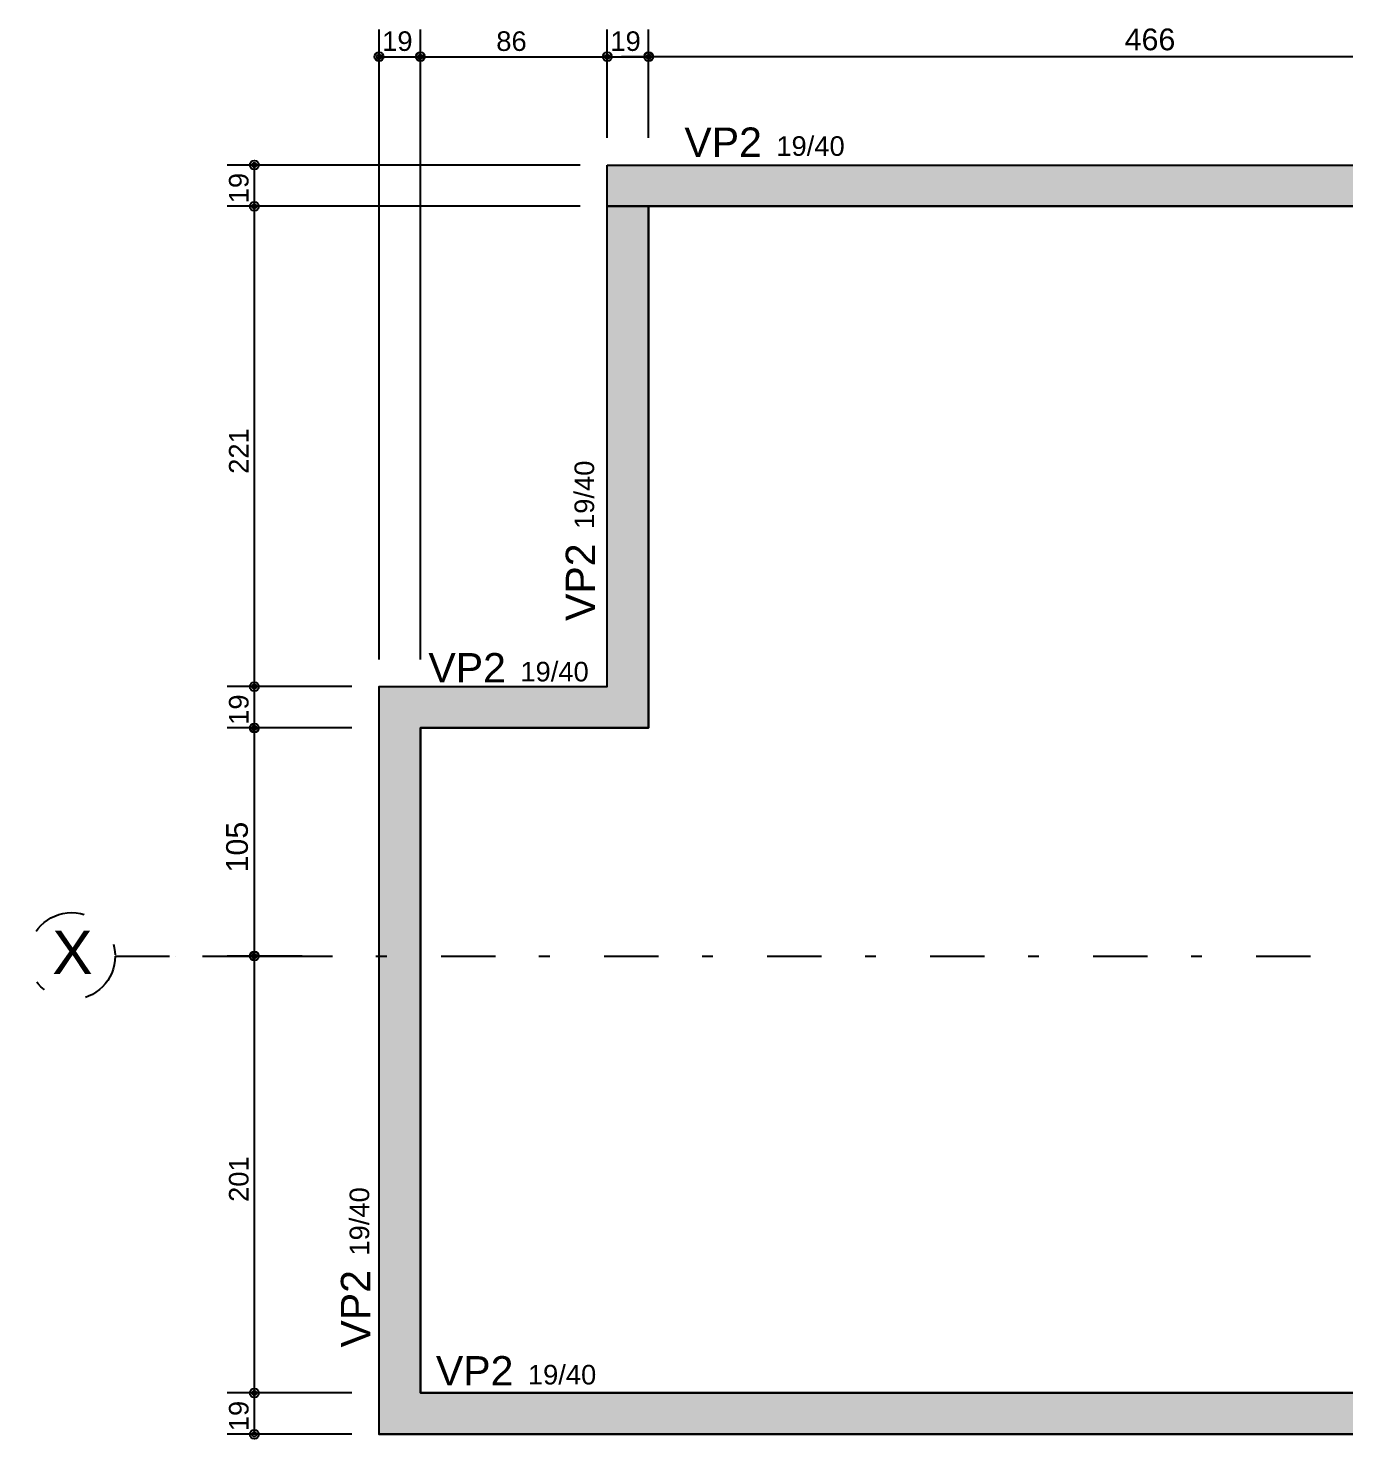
# Model space of a CAD drawing. Extents: x 0 to 119, y 0 to 84.
# Drawn here: x 39.85 to 51.96, y 13.58 to 26.56 of the extents above; entities that cross this region are included whole.
import ezdxf

# ---------------------------------------------------------------- set-up
doc = ezdxf.new("R2010")
doc.units = 0
doc.header["$MEASUREMENT"] = 0
doc.linetypes.add('ESTILO_TQS_0003', pattern=[1.5, 0.5, -0.4, 0.1, -0.5])
for name, color, linetype in [('20', 1, 'CONTINUOUS'), ('25', 130, 'CONTINUOUS'), ('3', 7, 'CONTINUOUS'), ('32', 250, 'CONTINUOUS'), ('37', 7, 'CONTINUOUS')]:
    doc.layers.add(name, color=color, linetype=linetype)
doc.styles.add('TQS_ARIAL', font='arial.ttf')

msp = doc.modelspace()

# ---------------------------------------------------------------- linework, layer by layer
at = {"layer": '20', "color": 1, "linetype": 'ESTILO_TQS_0003'}
msp.add_line((40.647977, 18.025941), (74.369295, 18.025941), dxfattribs=at)
msp.add_circle((40.248377, 18.025941), 0.4, dxfattribs=at)
at = {"layer": '25', "color": 130, "linetype": 'Continuous'}
for points in [[(45.176767, 25.305821), (72.086811, 25.305821), (72.086811, 24.925821), (45.176767, 24.925821), (45.176767, 25.305821)], [(45.176767, 24.925821), (45.556767, 24.925821), (45.556767, 20.126206), (43.45712, 20.126206), (43.45712, 14.005821), (55.376767, 14.005821), (55.376767, 15.205821), (66.786811, 15.205821), (66.786811, 14.005821), (71.706811, 14.005821), (71.706811, 24.925821), (72.086811, 24.925821), (72.086811, 13.625821), (66.406811, 13.625821), (66.406811, 14.825821), (55.756767, 14.825821), (55.756767, 13.624504), (43.07712, 13.624504), (43.07712, 20.506206), (45.176767, 20.506206), (45.176767, 24.925821)]]:
    msp.add_lwpolyline(points, dxfattribs=at)
for points in [[(45.176767, 25.305821), (72.086811, 25.305821), (72.086811, 24.925821)], [(45.176767, 25.305821), (72.086811, 24.925821), (45.176767, 24.925821)], [(45.176767, 25.305821), (45.176767, 24.925821), (45.176767, 25.305821)], [(45.556767, 20.126206), (45.176767, 20.506206), (45.176767, 24.925821)], [(45.556767, 20.126206), (45.176767, 24.925821), (45.556767, 24.925821)], [(43.07712, 20.506206), (43.45712, 20.126206), (43.07712, 13.624504)], [(43.45712, 20.126206), (43.07712, 20.506206), (45.176767, 20.506206)], [(45.556767, 20.126206), (43.45712, 20.126206), (45.176767, 20.506206)], [(43.45712, 20.126206), (43.45712, 14.005821), (43.07712, 13.624504)], [(43.07712, 13.624504), (43.45712, 14.005821), (55.756767, 13.624504)], [(43.45712, 14.005821), (55.376767, 14.005821), (55.756767, 13.624504)]]:
    msp.add_solid(points, dxfattribs=at)
at = {"layer": '3', "color": 7, "linetype": 'Continuous'}
for points in [[(45.176767, 25.305821), (72.086811, 25.305821), (72.086811, 13.625821), (66.406811, 13.625821), (66.406811, 14.825821), (55.756767, 14.825821), (55.756767, 13.625821), (43.07712, 13.625821), (43.07712, 20.506206), (45.176767, 20.506206), (45.176767, 25.305821)], [(45.556767, 24.925821), (71.706811, 24.925821), (71.706811, 14.005821), (66.786811, 14.005821), (66.786811, 15.205821), (55.376767, 15.205821), (55.376767, 14.005821), (43.45712, 14.005821), (43.45712, 20.126206), (45.556767, 20.126206), (45.556767, 24.925821)]]:
    msp.add_lwpolyline(points, dxfattribs=at)
at = {"layer": '32', "color": 250, "linetype": 'Continuous'}
for p, q in [((43.07712, 20.756206), (43.07712, 26.551907)), ((43.45712, 20.756206), (43.45712, 26.551907)), ((43.45712, 20.756206), (43.45712, 26.551907)), ((45.176767, 25.555821), (45.176767, 26.551907)), ((45.176767, 25.555821), (45.176767, 26.551907)), ((45.556767, 25.555821), (45.556767, 26.551907)), ((45.556767, 25.805821), (45.556767, 26.551907)), ((43.07712, 26.301907), (43.45712, 26.301907)), ((43.45712, 26.301907), (45.176767, 26.301907)), ((45.176767, 26.301907), (45.556767, 26.301907)), ((55.126767, 26.301907), (45.306767, 26.301907)), ((45.556767, 25.555821), (45.556767, 25.555821)), ((44.926767, 25.305821), (41.679477, 25.305821)), ((41.929477, 24.925821), (41.929477, 25.305821)), ((45.176767, 25.305821), (45.176767, 25.305821)), ((45.176767, 25.305821), (45.176767, 25.305821)), ((45.176767, 25.305821), (45.176767, 25.305821)), ((45.556767, 25.305821), (45.556767, 25.305821)), ((44.926767, 24.925821), (41.679477, 24.925821)), ((44.926767, 24.925821), (41.679477, 24.925821)), ((41.929477, 20.506206), (41.929477, 24.925821)), ((45.176767, 24.925821), (45.176767, 24.925821)), ((45.176767, 24.925821), (45.176767, 24.925821)), ((42.82712, 20.506206), (41.679477, 20.506206)), ((42.82712, 20.506206), (41.679477, 20.506206)), ((41.929477, 20.126206), (41.929477, 20.506206)), ((43.07712, 20.506206), (43.07712, 20.506206)), ((43.07712, 20.506206), (43.07712, 20.506206)), ((43.07712, 20.506206), (43.07712, 20.506206)), ((43.45712, 20.506206), (43.45712, 20.506206)), ((43.45712, 20.506206), (43.45712, 20.506206)), ((41.929477, 17.775941), (41.929477, 20.376206)), ((42.82712, 20.126206), (41.679477, 20.126206)), ((42.57712, 20.126206), (41.679477, 20.126206)), ((42.82712, 20.126206), (42.82712, 20.126206)), ((43.07712, 20.126206), (43.07712, 20.126206)), ((41.200872, 18.025941), (41.200872, 18.025941)), ((41.450872, 18.025941), (42.179477, 18.025941)), ((42.368399, 18.025941), (41.679477, 18.025941)), ((41.929477, 14.005821), (41.929477, 18.025941)), ((42.618399, 18.025941), (42.618399, 18.025941)), ((42.82712, 14.005821), (41.679477, 14.005821)), ((42.82712, 14.005821), (41.679477, 14.005821)), ((41.929477, 13.625821), (41.929477, 14.005821)), ((43.07712, 14.005821), (43.07712, 14.005821)), ((43.07712, 14.005821), (43.07712, 14.005821)), ((42.82712, 13.625821), (41.679477, 13.625821)), ((43.07712, 13.625821), (43.07712, 13.625821)), ((43.07712, 13.625821), (43.07712, 13.625821)), ((43.45712, 13.625821), (43.45712, 13.625821)), ((43.45712, 13.625821), (43.45712, 13.625821))]:
    msp.add_line(p, q, dxfattribs=at)
for centre, radius in [((43.07712, 26.301907), 0.041625), ((43.07712, 26.301907), 0.02075), ((43.45712, 26.301907), 0.041625), ((43.45712, 26.301907), 0.041625), ((43.45712, 26.301907), 0.02075), ((43.45712, 26.301907), 0.02075), ((45.176767, 26.301907), 0.041625), ((45.176767, 26.301907), 0.041625), ((45.176767, 26.301907), 0.02075), ((45.176767, 26.301907), 0.02075), ((45.556767, 26.301907), 0.041625), ((45.556767, 26.301907), 0.04), ((45.556767, 26.301907), 0.02075), ((45.556767, 26.301907), 0.02), ((41.929477, 25.305821), 0.041625), ((41.929477, 25.305821), 0.02075), ((41.929477, 24.925821), 0.041625), ((41.929477, 24.925821), 0.041625), ((41.929477, 24.925821), 0.02075), ((41.929477, 24.925821), 0.02075), ((41.929477, 20.506206), 0.041625), ((41.929477, 20.506206), 0.041625), ((41.929477, 20.506206), 0.02075), ((41.929477, 20.506206), 0.02075), ((41.929477, 20.126206), 0.041625), ((41.929477, 20.126206), 0.04), ((41.929477, 20.126206), 0.02075), ((41.929477, 20.126206), 0.02), ((41.929477, 18.025941), 0.041625), ((41.929477, 18.025941), 0.04), ((41.929477, 18.025941), 0.02075), ((41.929477, 18.025941), 0.02), ((41.929477, 14.005821), 0.041625), ((41.929477, 14.005821), 0.041625), ((41.929477, 14.005821), 0.02075), ((41.929477, 14.005821), 0.02075), ((41.929477, 13.625821), 0.041625), ((41.929477, 13.625821), 0.02075)]:
    msp.add_circle(centre, radius, dxfattribs=at)

# ---------------------------------------------------------------- texts
at = {"layer": '20', "color": 1, "linetype": 'ESTILO_TQS_0003', "style": 'TQS_ARIAL'}
msp.add_text('  X', height=0.4, dxfattribs=at).set_placement((39.758262, 17.86095))
at = {"layer": '32', "color": 250, "linetype": 'Continuous', "style": 'TQS_ARIAL'}
for s, height, p in [('19', 0.18, (43.10512, 26.355907)), ('86', 0.18, (44.154944, 26.355907)), ('19', 0.18, (45.204767, 26.355907)), ('466', 0.2, (49.936767, 26.361907))]:
    msp.add_text(s, height=height, dxfattribs=at).set_placement(p)
for s, height, p in [('19', 0.18, (41.875477, 24.953821)), ('221', 0.18, (41.875477, 22.464013)), ('19', 0.18, (41.875477, 20.154206)), ('105', 0.2, (41.869477, 18.796073)), ('201', 0.18, (41.875477, 15.763881)), ('19', 0.18, (41.875477, 13.653821))]:
    msp.add_text(s, height=height, rotation=90, dxfattribs=at).set_placement(p)
at = {"layer": '37', "color": 7, "linetype": 'Continuous', "style": 'TQS_ARIAL'}
for s, height, p in [('VP2', 0.27, (45.885837, 25.381163)), ('19/40', 0.18, (46.731784, 25.390409)), ('VP2', 0.27, (43.530682, 20.544587)), ('19/40', 0.18, (44.376629, 20.553833)), ('VP2', 0.27, (43.599767, 14.074877)), ('19/40', 0.18, (44.445714, 14.084122))]:
    msp.add_text(s, height=height, dxfattribs=at).set_placement(p)
for s, height, p in [('19/40', 0.18, (45.055028, 21.9566)), ('VP2', 0.27, (45.064273, 21.110653)), ('19/40', 0.18, (42.985782, 15.270003)), ('VP2', 0.27, (42.995027, 14.424056))]:
    msp.add_text(s, height=height, rotation=90, dxfattribs=at).set_placement(p)

doc.saveas('drawing.dxf')
